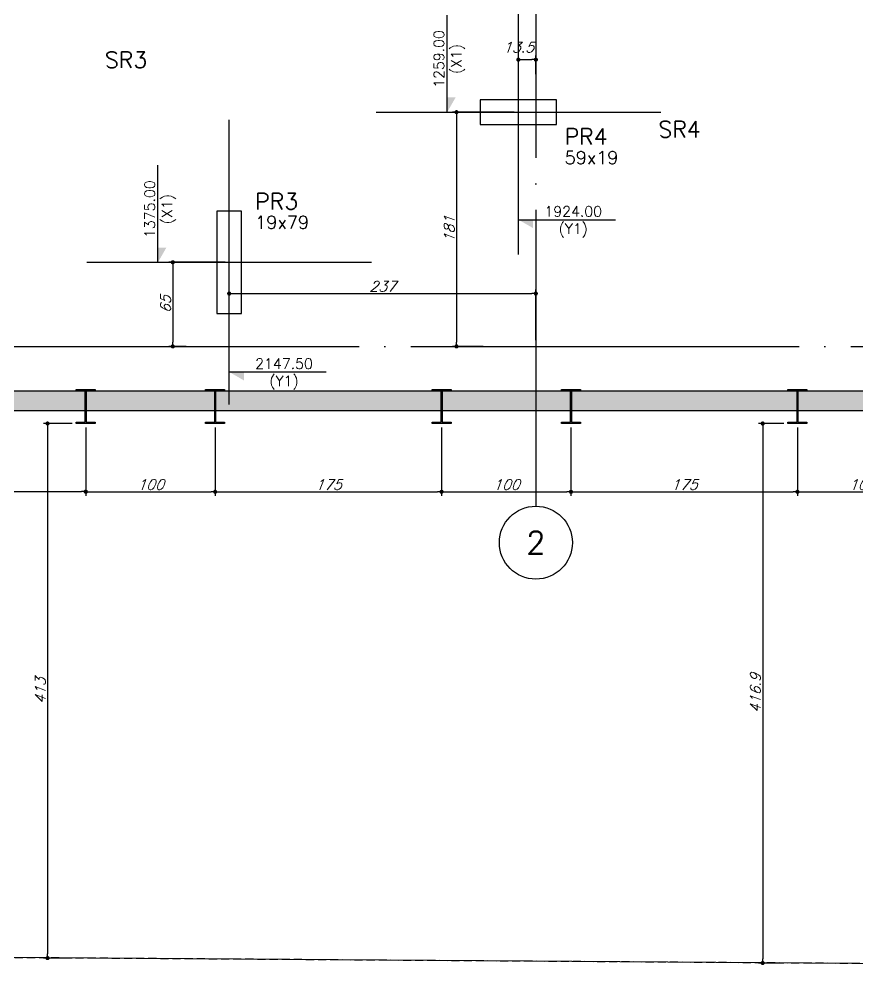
# Model space of a CAD drawing. Header units: millimetres. Extents: x -4281 to 5364, y -2128 to 2372.
# Drawn here: x -3019 to -2371, y -1370 to -632 of the extents above; entities that cross this region are included whole.
import ezdxf
from ezdxf.enums import TextEntityAlignment as Align

# ---------------------------------------------------------------- set-up
doc = ezdxf.new("R2010")
doc.units = ezdxf.units.MM
doc.header["$LTSCALE"] = 50
for name, pattern in [('CONTINUO', [0, 0]), ('DASHED', [0.75, 0.5, -0.25]), ('EIXO', [6.8, 6, -0.4, 0, -0.4])]:
    doc.linetypes.add(name, pattern=pattern)
doc.layers.add('A-DETL-MBND', color=5, linetype='Continuous', lineweight=9)
for name, color, linetype in [('F-ATRIBUTO', 6, 'Continuous'), ('F-BLOCOS-NOME', 3, 'Continuous'), ('F-COTAS', 106, 'Continuous'), ('F-COTAS-ACUMU-1', 94, 'Continuous'), ('F-COTAS_PM', 106, 'Continuous'), ('F-DIVISA', 6, 'Continuous'), ('F-EIXO', 12, 'EIXO'), ('F-EIXOS-DET', 1, 'Continuous'), ('F-EST-COTA', 1, 'Continuous'), ('F-PILARES-DIM', 172, 'Continuous'), ('F-PILARES-HACH', 174, 'Continuous'), ('F-PILARES-N', 170, 'Continuous'), ('F-PILARES-NOME', 170, 'Continuous'), ('F-PM_EST', 1, 'Continuous'), ('F-SOLIDO-EST', 252, 'Continuous'), ('F-TEXTO', 6, 'Continuous'), ('F-VIGAS', 3, 'Continuous'), ('TG', 7, 'CONTINUO')]:
    doc.layers.add(name, color=color, linetype=linetype)
doc.styles.add('COTA', font='SIMPLEX.SHX')
doc.styles.add('CP-TEXT-INCL', font='romans.shx', dxfattribs={"oblique": 20})
doc.styles.add('MCP', font='romans.shx')
doc.styles.add('ROMANS', font='romans.shx')
doc.dimstyles.new('CP-COTAS-50', dxfattribs={"dimscale": 0.64, "dimtxt": 12.5, "dimasz": 5, "dimexe": 5, "dimexo": 5, "dimgap": 2.5, "dimtad": 1, "dimdec": 1, "dimdsep": 46, "dimtxsty": 'CP-TEXT-INCL', "dimblk1": 'DOT', "dimblk2": 'DOT', "dimsah": 1, "dimcen": 9, "dimclrd": 256, "dimclre": 256, "dimclrt": 256, "dimadec": 0, "dimazin": 0, "dimtfac": 1, "dimtdec": 1, "dimtmove": 2, "dimatfit": 3, "dimldrblk": 'DOT', "dimfxl": 0, "dimtolj": 1, "dimarcsym": 0})

# ---------------------------------------------------------------- blocks, each defined once
blk = doc.blocks.new('*U5')
at = {"layer": 'F-EIXO'}
blk.add_line((0, 0), (7197, 0), dxfattribs=at)
at = {"layer": 'F-TEXTO', "style": 'ROMANS'}
blk.add_attdef('EIXO', text='', height=17.5, dxfattribs=at).set_placement((-28.2072, 0), align=Align.MIDDLE_CENTER)
blk = doc.blocks.new('*U505')
at = {"layer": 'F-EIXO'}
blk.add_line((0, 0), (0, -2950), dxfattribs=at)
at = {"layer": 'F-TEXTO', "style": 'ROMANS'}
blk.add_attdef('EIXO', text='', height=17.5, rotation=360, dxfattribs=at).set_placement((0, 28.2072), align=Align.MIDDLE_CENTER)
blk = doc.blocks.new('*U24')
at = {"color": 0}
for p, q in [((-44.05, -27.5), (-44.05, -26)), ((-42.95, -29.195), (-41.45, -29.195))]:
    blk.add_line(p, q, dxfattribs=at)
for points in [[(-44.05, -27.5), (-44.05, -27.273), (-43.92, -27.273), (-44.05, -27.273)], [(-42.95, -29.195), (-42.723, -29.195), (-42.723, -29.325), (-42.723, -29.195)]]:
    blk.add_solid(points, dxfattribs=at)
at = {"layer": 'F-EIXOS-DET'}
for p, q in [((-42.95, -29.7), (-42.95, -25.3)), ((-45.15, -27.5), (-40.75, -27.5))]:
    blk.add_line(p, q, dxfattribs=at)
at = {"layer": 'F-ATRIBUTO', "style": 'CP-TEXT-INCL', "oblique": 20, "flags": 1}
blk.add_attdef('ENCONTRO_EIXO', (-42.95, -27.5), '', height=0.05, dxfattribs=at)
blk.add_attdef('VALORMI', text='', height=0.05, dxfattribs=at).set_placement((-42.421, -27.637), align=Align.MIDDLE_CENTER)
at = {"layer": 'F-EST-COTA', "color": 2, "style": 'COTA', "flags": 1}
for tag, p in [('COTA_X', (-9.763, 0.589)), ('COTA_Y', (-9.785, 0.245))]:
    blk.add_attdef(tag, p, '', height=0.2, dxfattribs=at)
at = {"layer": 'F-EST-COTA', "color": 2, "style": 'COTA'}
blk.add_attdef('COTAX_CE-2', text='', height=0.16, rotation=90, dxfattribs=at).set_placement((-44.05, -26.679), align=Align.BOTTOM_CENTER)
blk.add_attdef('NOME_EIXO_X', text='', height=0.16, rotation=90, dxfattribs=at).set_placement((-43.99, -26.679), align=Align.TOP_CENTER)
blk.add_attdef('COTAY_CE-2', text='', height=0.16, dxfattribs=at).set_placement((-42.102, -29.195), align=Align.BOTTOM_CENTER)
blk.add_attdef('NOME_EIXO_Y', text='', height=0.16, dxfattribs=at).set_placement((-42.102, -29.255), align=Align.TOP_CENTER)
blk = doc.blocks.new('*U26')
at = {"color": 0}
for p, q in [((-39.58, -25.18), (-39.58, -23.68)), ((-38.48, -26.842), (-36.98, -26.842))]:
    blk.add_line(p, q, dxfattribs=at)
for points in [[(-39.58, -25.18), (-39.58, -24.953), (-39.45, -24.953), (-39.58, -24.953)], [(-38.48, -26.842), (-38.253, -26.842), (-38.253, -26.972), (-38.253, -26.842)]]:
    blk.add_solid(points, dxfattribs=at)
at = {"layer": 'F-EIXOS-DET'}
for p, q in [((-38.48, -27.38), (-38.48, -22.98)), ((-40.68, -25.18), (-36.28, -25.18))]:
    blk.add_line(p, q, dxfattribs=at)
at = {"layer": 'F-ATRIBUTO', "style": 'CP-TEXT-INCL', "oblique": 20, "flags": 1}
blk.add_attdef('ENCONTRO_EIXO', (-38.48, -25.18), '', height=0.05, dxfattribs=at)
blk.add_attdef('VALORMI', text='', height=0.05, dxfattribs=at).set_placement((-37.951, -25.317), align=Align.MIDDLE_CENTER)
at = {"layer": 'F-EST-COTA', "color": 2, "style": 'COTA', "flags": 1}
for tag, p in [('COTA_X', (-9.763, 0.589)), ('COTA_Y', (-9.785, 0.245))]:
    blk.add_attdef(tag, p, '', height=0.2, dxfattribs=at)
at = {"layer": 'F-EST-COTA', "color": 2, "style": 'COTA'}
blk.add_attdef('COTAX_CE-2', text='', height=0.16, rotation=90, dxfattribs=at).set_placement((-39.58, -24.359), align=Align.BOTTOM_CENTER)
blk.add_attdef('NOME_EIXO_X', text='', height=0.16, rotation=90, dxfattribs=at).set_placement((-39.52, -24.359), align=Align.TOP_CENTER)
blk.add_attdef('COTAY_CE-2', text='', height=0.16, dxfattribs=at).set_placement((-37.632, -26.842), align=Align.BOTTOM_CENTER)
blk.add_attdef('NOME_EIXO_Y', text='', height=0.16, dxfattribs=at).set_placement((-37.632, -26.902), align=Align.TOP_CENTER)
blk = doc.blocks.new('_DOT')
at = {"color": 0, "linetype": 'ByBlock'}
blk.add_line((-0.5, 0), (-1, 0), dxfattribs=at)
at = {"color": 0, "linetype": 'ByBlock', "const_width": 0.5}
blk.add_lwpolyline([(-0.25, 0, 1), (0.25, 0, 1)], format="xyb", close=True, dxfattribs=at)
blk = doc.blocks.new('*D190')
at = {"layer": 'DEFPOINTS', "color": 0, "transparency": 16777216}
for p in [(-2620, -844.2), (-2620, -883.45), (-2857, -913.58)]:
    blk.add_point(p, dxfattribs=at)
at = {"layer": 'F-COTAS', "lineweight": -2, "transparency": 16777216}
for p, q in [((-2857, -910.38), (-2857, -841)), ((-2853.8, -844.2), (-2623.2, -844.2)), ((-2620, -880.25), (-2620, -841))]:
    blk.add_line(p, q, dxfattribs=at)
at = {"layer": 'F-COTAS', "lineweight": -2, "transparency": 16777216, "xscale": 3.2, "yscale": 3.2, "zscale": 3.2, "rotation": 180}
blk.add_blockref('_DOT', (-2857, -844.2), dxfattribs=at)
at = {"layer": 'F-COTAS', "lineweight": -2, "transparency": 16777216, "xscale": 3.2, "yscale": 3.2, "zscale": 3.2}
blk.add_blockref('_DOT', (-2620, -844.2), dxfattribs=at)
at = {"layer": 'F-COTAS', "transparency": 16777216, "insert": (-2738.5, -838.6), "char_height": 8, "attachment_point": 5, "style": 'CP-TEXT-INCL'}
blk.add_mtext('\\A1;237', dxfattribs=at)
blk = doc.blocks.new('*D191')
at = {"layer": 'DEFPOINTS', "color": 0, "transparency": 16777216}
for p in [(-2857, -820), (-2900.55, -885), (-2886.98, -885)]:
    blk.add_point(p, dxfattribs=at)
at = {"layer": 'F-COTAS', "lineweight": -2, "transparency": 16777216}
for p, q in [((-2860.2, -820), (-2903.75, -820)), ((-2900.55, -823.2), (-2900.55, -881.8)), ((-2890.18, -885), (-2903.75, -885))]:
    blk.add_line(p, q, dxfattribs=at)
at = {"layer": 'F-COTAS', "lineweight": -2, "transparency": 16777216, "xscale": 3.2, "yscale": 3.2, "zscale": 3.2}
for p, rotation in [((-2900.55, -820), 90), ((-2900.55, -885), 270)]:
    blk.add_blockref('_DOT', p, dxfattribs=dict(at, rotation=rotation))
at = {"layer": 'F-COTAS', "transparency": 16777216, "insert": (-2906.15, -852.5), "char_height": 8, "attachment_point": 5, "rotation": 90, "style": 'CP-TEXT-INCL'}
blk.add_mtext('\\A1;65', dxfattribs=at)
blk = doc.blocks.new('*D192')
at = {"layer": 'DEFPOINTS', "color": 0, "transparency": 16777216}
for p in [(-2620, -663.45), (-2620, -677.81), (-2633.5, -704)]:
    blk.add_point(p, dxfattribs=at)
at = {"layer": 'F-COTAS', "lineweight": -2, "transparency": 16777216}
for p, q in [((-2633.5, -700.8), (-2633.5, -660.25)), ((-2630.3, -663.45), (-2623.2, -663.45)), ((-2620, -674.61), (-2620, -660.25))]:
    blk.add_line(p, q, dxfattribs=at)
at = {"layer": 'F-COTAS', "lineweight": -2, "transparency": 16777216, "xscale": 3.2, "yscale": 3.2, "zscale": 3.2, "rotation": 180}
blk.add_blockref('_DOT', (-2633.5, -663.45), dxfattribs=at)
at = {"layer": 'F-COTAS', "lineweight": -2, "transparency": 16777216, "xscale": 3.2, "yscale": 3.2, "zscale": 3.2}
blk.add_blockref('_DOT', (-2620, -663.45), dxfattribs=at)
at = {"layer": 'F-COTAS', "transparency": 16777216, "insert": (-2633.5, -653.85), "char_height": 8, "attachment_point": 5, "style": 'CP-TEXT-INCL'}
blk.add_mtext('\\A1;13.5', dxfattribs=at)
blk = doc.blocks.new('*D193')
at = {"layer": 'DEFPOINTS', "color": 0, "transparency": 16777216}
for p in [(-2633.5, -704), (-2681.31, -885), (-2657.5, -885)]:
    blk.add_point(p, dxfattribs=at)
at = {"layer": 'F-COTAS', "lineweight": -2, "transparency": 16777216}
for p, q in [((-2636.7, -704), (-2684.51, -704)), ((-2681.31, -707.2), (-2681.31, -881.8)), ((-2660.7, -885), (-2684.51, -885))]:
    blk.add_line(p, q, dxfattribs=at)
at = {"layer": 'F-COTAS', "lineweight": -2, "transparency": 16777216, "xscale": 3.2, "yscale": 3.2, "zscale": 3.2}
for p, rotation in [((-2681.31, -704), 90), ((-2681.31, -885), 270)]:
    blk.add_blockref('_DOT', p, dxfattribs=dict(at, rotation=rotation))
at = {"layer": 'F-COTAS', "transparency": 16777216, "insert": (-2686.91, -794.5), "char_height": 8, "attachment_point": 5, "rotation": 90, "style": 'CP-TEXT-INCL'}
blk.add_mtext('\\A1;181', dxfattribs=at)
blk = doc.blocks.new('A$C738E28E5')
at = {"layer": 'F-SOLIDO-EST'}
h = blk.add_hatch(color=256, dxfattribs=at)
h.dxf.hatch_style = 1
h.paths.add_polyline_path([(-1249.5, -524.5), (-1264.5, -524.5), (-1264.5, -919.5), (-3525, -919.5), (-3525, 1423.99), (-3299.49, 1649.5), (-3290, 1649.5), (-3290, 1664.5), (-3305.7, 1664.5), (-3540, 1430.2), (-3540, -934.5), (-1249.5, -934.5)])
blk = doc.blocks.new('A$C3CB31523')
at = {"layer": 'F-VIGAS'}
for points in [[(-3290, 6664.5), (-3305.7, 6664.5), (-3540, 6430.2), (-3540, 4065.5), (-1249.5, 4065.5), (-1249.5, 4475.5)], [(-1264.5, 4475.5), (-1264.5, 4080.5), (-3525, 4080.5), (-3525, 6423.99), (-3299.49, 6649.5), (-3290, 6649.5)]]:
    blk.add_lwpolyline(points, dxfattribs=at)
at = {"layer": 'F-SOLIDO-EST'}
blk.add_blockref('A$C738E28E5', (0, 5000), dxfattribs=at)
blk = doc.blocks.new('*D257')
at = {"layer": 'DEFPOINTS', "color": 0, "transparency": 16777216}
for p in [(-1264.5, -622.44), (-3525, -653.19), (-1264.5, -653.19)]:
    blk.add_point(p, dxfattribs=at)
at = {"layer": 'F-COTAS', "lineweight": -2, "transparency": 16777216}
for p, q in [((-3525, -649.99), (-3525, -619.24)), ((-1264.5, -649.99), (-1264.5, -619.24)), ((-3521.8, -622.44), (-1267.7, -622.44))]:
    blk.add_line(p, q, dxfattribs=at)
at = {"layer": 'F-COTAS', "lineweight": -2, "transparency": 16777216, "xscale": 3.2, "yscale": 3.2, "zscale": 3.2, "rotation": 180}
blk.add_blockref('_DOT', (-3525, -622.44), dxfattribs=at)
at = {"layer": 'F-COTAS', "lineweight": -2, "transparency": 16777216, "xscale": 3.2, "yscale": 3.2, "zscale": 3.2}
blk.add_blockref('_DOT', (-1264.5, -622.44), dxfattribs=at)
at = {"layer": 'F-COTAS', "transparency": 16777216, "insert": (-2394.75, -616.84), "char_height": 8, "attachment_point": 5, "style": 'CP-TEXT-INCL'}
blk.add_mtext('\\A1;2260.5', dxfattribs=at)
blk = doc.blocks.new('Pilares W Gerdau - W250X38_5-1575712-Térreo')
at = {"layer": 'F-PM_EST'}
for p, q in [((-7.35, 11.98), (-7.35, 13.1)), ((-7.35, 13.1), (7.35, 13.1)), ((-7.35, 13.1), (7.35, 13.1)), ((-7.35, 11.98), (-7.35, 13.1)), ((-0.33, 11.98), (-7.35, 11.98)), ((-0.33, 11.98), (-7.35, 11.98)), ((-0.33, -11.98), (-0.33, 11.98)), ((-0.33, -11.98), (-0.33, 11.98)), ((7.35, 11.98), (0.33, 11.98)), ((0.33, 11.98), (0.33, -11.98)), ((0.33, 11.98), (0.33, -11.98)), ((7.35, 11.98), (0.33, 11.98)), ((7.35, 13.1), (7.35, 11.98)), ((7.35, 13.1), (7.35, 11.98)), ((-7.35, -13.1), (-7.35, -11.98)), ((-7.35, -11.98), (-0.33, -11.98)), ((-7.35, -11.98), (-0.33, -11.98)), ((-7.35, -13.1), (-7.35, -11.98)), ((7.35, -13.1), (-7.35, -13.1)), ((7.35, -13.1), (-7.35, -13.1)), ((0.33, -11.98), (7.35, -11.98)), ((0.33, -11.98), (7.35, -11.98)), ((7.35, -11.98), (7.35, -13.1)), ((7.35, -11.98), (7.35, -13.1))]:
    blk.add_line(p, q, dxfattribs=at)
blk = doc.blocks.new('*D357')
at = {"layer": 'DEFPOINTS', "color": 0, "transparency": 16777216}
for p in [(-2967.83, -944.58), (-2867.83, -944.58), (-2867.83, -997.34)]:
    blk.add_point(p, dxfattribs=at)
at = {"layer": 'F-COTAS_PM', "lineweight": -2, "transparency": 16777216}
for p, q in [((-2967.83, -947.78), (-2967.83, -1000.54)), ((-2867.83, -947.78), (-2867.83, -1000.54)), ((-2964.63, -997.34), (-2871.03, -997.34))]:
    blk.add_line(p, q, dxfattribs=at)
at = {"layer": 'F-COTAS_PM', "lineweight": -2, "transparency": 16777216, "xscale": 3.2, "yscale": 3.2, "zscale": 3.2, "rotation": 180}
blk.add_blockref('_DOT', (-2967.83, -997.34), dxfattribs=at)
at = {"layer": 'F-COTAS_PM', "lineweight": -2, "transparency": 16777216, "xscale": 3.2, "yscale": 3.2, "zscale": 3.2}
blk.add_blockref('_DOT', (-2867.83, -997.34), dxfattribs=at)
at = {"layer": 'F-COTAS_PM', "transparency": 16777216, "insert": (-2917.83, -991.74), "char_height": 8, "attachment_point": 5, "style": 'CP-TEXT-INCL'}
blk.add_mtext('\\A1;100', dxfattribs=at)
blk = doc.blocks.new('*D358')
at = {"layer": 'DEFPOINTS', "color": 0, "transparency": 16777216}
for p in [(-2867.83, -944.58), (-2692.83, -944.58), (-2692.83, -997.34)]:
    blk.add_point(p, dxfattribs=at)
at = {"layer": 'F-COTAS_PM', "lineweight": -2, "transparency": 16777216}
for p, q in [((-2867.83, -947.78), (-2867.83, -1000.54)), ((-2692.83, -947.78), (-2692.83, -1000.54)), ((-2864.63, -997.34), (-2696.03, -997.34))]:
    blk.add_line(p, q, dxfattribs=at)
at = {"layer": 'F-COTAS_PM', "lineweight": -2, "transparency": 16777216, "xscale": 3.2, "yscale": 3.2, "zscale": 3.2, "rotation": 180}
blk.add_blockref('_DOT', (-2867.83, -997.34), dxfattribs=at)
at = {"layer": 'F-COTAS_PM', "lineweight": -2, "transparency": 16777216, "xscale": 3.2, "yscale": 3.2, "zscale": 3.2}
blk.add_blockref('_DOT', (-2692.83, -997.34), dxfattribs=at)
at = {"layer": 'F-COTAS_PM', "transparency": 16777216, "insert": (-2780.33, -991.74), "char_height": 8, "attachment_point": 5, "style": 'CP-TEXT-INCL'}
blk.add_mtext('\\A1;175', dxfattribs=at)
blk = doc.blocks.new('*D359')
at = {"layer": 'DEFPOINTS', "color": 0, "transparency": 16777216}
for p in [(-2692.83, -944.58), (-2592.83, -944.58), (-2592.83, -997.34)]:
    blk.add_point(p, dxfattribs=at)
at = {"layer": 'F-COTAS_PM', "lineweight": -2, "transparency": 16777216}
for p, q in [((-2692.83, -947.78), (-2692.83, -1000.54)), ((-2592.83, -947.78), (-2592.83, -1000.54)), ((-2689.63, -997.34), (-2596.03, -997.34))]:
    blk.add_line(p, q, dxfattribs=at)
at = {"layer": 'F-COTAS_PM', "lineweight": -2, "transparency": 16777216, "xscale": 3.2, "yscale": 3.2, "zscale": 3.2, "rotation": 180}
blk.add_blockref('_DOT', (-2692.83, -997.34), dxfattribs=at)
at = {"layer": 'F-COTAS_PM', "lineweight": -2, "transparency": 16777216, "xscale": 3.2, "yscale": 3.2, "zscale": 3.2}
blk.add_blockref('_DOT', (-2592.83, -997.34), dxfattribs=at)
at = {"layer": 'F-COTAS_PM', "transparency": 16777216, "insert": (-2642.83, -991.74), "char_height": 8, "attachment_point": 5, "style": 'CP-TEXT-INCL'}
blk.add_mtext('\\A1;100', dxfattribs=at)
blk = doc.blocks.new('*D360')
at = {"layer": 'DEFPOINTS', "color": 0, "transparency": 16777216}
for p in [(-2592.83, -944.58), (-2417.83, -944.58), (-2417.83, -997.34)]:
    blk.add_point(p, dxfattribs=at)
at = {"layer": 'F-COTAS_PM', "lineweight": -2, "transparency": 16777216}
for p, q in [((-2592.83, -947.78), (-2592.83, -1000.54)), ((-2417.83, -947.78), (-2417.83, -1000.54)), ((-2589.63, -997.34), (-2421.03, -997.34))]:
    blk.add_line(p, q, dxfattribs=at)
at = {"layer": 'F-COTAS_PM', "lineweight": -2, "transparency": 16777216, "xscale": 3.2, "yscale": 3.2, "zscale": 3.2, "rotation": 180}
blk.add_blockref('_DOT', (-2592.83, -997.34), dxfattribs=at)
at = {"layer": 'F-COTAS_PM', "lineweight": -2, "transparency": 16777216, "xscale": 3.2, "yscale": 3.2, "zscale": 3.2}
blk.add_blockref('_DOT', (-2417.83, -997.34), dxfattribs=at)
at = {"layer": 'F-COTAS_PM', "transparency": 16777216, "insert": (-2505.33, -991.74), "char_height": 8, "attachment_point": 5, "style": 'CP-TEXT-INCL'}
blk.add_mtext('\\A1;175', dxfattribs=at)
blk = doc.blocks.new('*D361')
at = {"layer": 'DEFPOINTS', "color": 0, "transparency": 16777216}
for p in [(-2417.83, -944.58), (-2317.83, -944.58), (-2317.83, -997.34)]:
    blk.add_point(p, dxfattribs=at)
at = {"layer": 'F-COTAS_PM', "lineweight": -2, "transparency": 16777216}
for p, q in [((-2417.83, -947.78), (-2417.83, -1000.54)), ((-2317.83, -947.78), (-2317.83, -1000.54)), ((-2414.63, -997.34), (-2321.03, -997.34))]:
    blk.add_line(p, q, dxfattribs=at)
at = {"layer": 'F-COTAS_PM', "lineweight": -2, "transparency": 16777216, "xscale": 3.2, "yscale": 3.2, "zscale": 3.2, "rotation": 180}
blk.add_blockref('_DOT', (-2417.83, -997.34), dxfattribs=at)
at = {"layer": 'F-COTAS_PM', "lineweight": -2, "transparency": 16777216, "xscale": 3.2, "yscale": 3.2, "zscale": 3.2}
blk.add_blockref('_DOT', (-2317.83, -997.34), dxfattribs=at)
at = {"layer": 'F-COTAS_PM', "transparency": 16777216, "insert": (-2367.83, -991.74), "char_height": 8, "attachment_point": 5, "style": 'CP-TEXT-INCL'}
blk.add_mtext('\\A1;100', dxfattribs=at)
blk = doc.blocks.new('*D365')
at = {"layer": 'DEFPOINTS', "color": 0, "transparency": 16777216}
for p in [(-3142.83, -944.58), (-2967.83, -944.58), (-2967.83, -997.19)]:
    blk.add_point(p, dxfattribs=at)
at = {"layer": 'F-COTAS_PM', "lineweight": -2, "transparency": 16777216}
for p, q in [((-3142.83, -947.78), (-3142.83, -1000.39)), ((-2967.83, -947.78), (-2967.83, -1000.39)), ((-3139.63, -997.19), (-2971.03, -997.19))]:
    blk.add_line(p, q, dxfattribs=at)
at = {"layer": 'F-COTAS_PM', "lineweight": -2, "transparency": 16777216, "xscale": 3.2, "yscale": 3.2, "zscale": 3.2, "rotation": 180}
blk.add_blockref('_DOT', (-3142.83, -997.19), dxfattribs=at)
at = {"layer": 'F-COTAS_PM', "lineweight": -2, "transparency": 16777216, "xscale": 3.2, "yscale": 3.2, "zscale": 3.2}
blk.add_blockref('_DOT', (-2967.83, -997.19), dxfattribs=at)
at = {"layer": 'F-COTAS_PM', "transparency": 16777216, "insert": (-3055.33, -991.59), "char_height": 8, "attachment_point": 5, "style": 'CP-TEXT-INCL'}
blk.add_mtext('\\A1;175', dxfattribs=at)
blk = doc.blocks.new('zw$25E5')
at = {"layer": 'TG', "color": 2, "linetype": 'CONTINUO'}
blk.add_polyline3d([(7902.88, 70.62, 0), (114.49, 124.78, 0)], dxfattribs=at)
blk = doc.blocks.new('*D517')
at = {"layer": 'DEFPOINTS', "color": 0, "transparency": 16777216}
for p in [(-2975.18, -944.58), (-2997.34, -1357.62), (-2975.18, -1357.62)]:
    blk.add_point(p, dxfattribs=at)
at = {"layer": 'F-COTAS', "lineweight": -2, "transparency": 16777216}
for p, q in [((-2978.38, -944.58), (-3000.54, -944.58)), ((-2997.34, -947.78), (-2997.34, -1354.42)), ((-2978.38, -1357.62), (-3000.54, -1357.62))]:
    blk.add_line(p, q, dxfattribs=at)
at = {"layer": 'F-COTAS', "lineweight": -2, "transparency": 16777216, "xscale": 3.2, "yscale": 3.2, "zscale": 3.2}
for p, rotation in [((-2997.34, -944.58), 90), ((-2997.34, -1357.62), 270)]:
    blk.add_blockref('_DOT', p, dxfattribs=dict(at, rotation=rotation))
at = {"layer": 'F-COTAS', "transparency": 16777216, "insert": (-3002.94, -1151.1), "char_height": 8, "attachment_point": 5, "rotation": 90, "style": 'CP-TEXT-INCL', "bg_fill": 3, "box_fill_scale": 1.1, "bg_fill_color": 256, "bg_fill_true_color": 13158600, "bg_fill_transparency": 0}
blk.add_mtext('\\A1;413', dxfattribs=at)
blk = doc.blocks.new('*D520')
at = {"layer": 'DEFPOINTS', "color": 0, "transparency": 16777216}
for p in [(-2425.18, -944.58), (-2444.69, -1361.44), (-2425.18, -1361.44)]:
    blk.add_point(p, dxfattribs=at)
at = {"layer": 'F-COTAS', "lineweight": -2, "transparency": 16777216}
for p, q in [((-2428.38, -944.58), (-2447.89, -944.58)), ((-2444.69, -947.78), (-2444.69, -1358.24)), ((-2428.38, -1361.44), (-2447.89, -1361.44))]:
    blk.add_line(p, q, dxfattribs=at)
at = {"layer": 'F-COTAS', "lineweight": -2, "transparency": 16777216, "xscale": 3.2, "yscale": 3.2, "zscale": 3.2}
for p, rotation in [((-2444.69, -944.58), 90), ((-2444.69, -1361.44), 270)]:
    blk.add_blockref('_DOT', p, dxfattribs=dict(at, rotation=rotation))
at = {"layer": 'F-COTAS', "transparency": 16777216, "insert": (-2450.29, -1153.01), "char_height": 8, "attachment_point": 5, "rotation": 90, "style": 'CP-TEXT-INCL', "bg_fill": 3, "box_fill_scale": 1.1, "bg_fill_color": 256, "bg_fill_true_color": 13158600, "bg_fill_transparency": 0}
blk.add_mtext('\\A1;416.9', dxfattribs=at)
blk = doc.blocks.new('*D528')
at = {"layer": 'DEFPOINTS', "color": 0, "transparency": 16777216}
for p in [(-3630.75, -1353.06), (-709.5, -1373.37), (-3630.75, -1507.1)]:
    blk.add_point(p, dxfattribs=at)
at = {"layer": 'F-COTAS', "lineweight": -2, "transparency": 16777216}
for p, q in [((-3630.75, -1356.26), (-3630.75, -1510.3)), ((-709.5, -1376.57), (-709.5, -1510.3)), ((-712.7, -1507.1), (-3627.55, -1507.1))]:
    blk.add_line(p, q, dxfattribs=at)
at = {"layer": 'F-COTAS', "lineweight": -2, "transparency": 16777216, "xscale": 3.2, "yscale": 3.2, "zscale": 3.2, "rotation": 180}
blk.add_blockref('_DOT', (-3630.75, -1507.1), dxfattribs=at)
at = {"layer": 'F-COTAS', "lineweight": -2, "transparency": 16777216, "xscale": 3.2, "yscale": 3.2, "zscale": 3.2}
blk.add_blockref('_DOT', (-709.5, -1507.1), dxfattribs=at)
at = {"layer": 'F-COTAS', "transparency": 16777216, "insert": (-2170.13, -1501.5), "char_height": 8, "attachment_point": 5, "style": 'CP-TEXT-INCL', "bg_fill": 3, "box_fill_scale": 1.1, "bg_fill_color": 256, "bg_fill_true_color": 13158600, "bg_fill_transparency": 0}
blk.add_mtext('\\A1;2921.3', dxfattribs=at)

msp = doc.modelspace()

# ---------------------------------------------------------------- hatches: boundary and pattern name
at = {"layer": 'F-PILARES-HACH'}
h = msp.add_hatch(dxfattribs=at)
h.set_pattern_fill('ANSI31', color=256, scale=50, style=0)
h.paths.add_polyline_path([(-2463.5, -927.5), (-2404.5, -927.5), (-2404.5, -908.5), (-2463.5, -908.5)], flags=16)
h = msp.add_hatch(dxfattribs=at)
h.set_pattern_fill('ANSI31', color=256, scale=50, style=0)
h.paths.add_polyline_path([(-2950.5, -1073.5), (-2931.5, -1073.5), (-2931.5, -994.5), (-2950.5, -994.5)], flags=16)
h = msp.add_hatch(dxfattribs=at)
h.set_pattern_fill('ANSI31', color=256, scale=50, style=0)
h.paths.add_polyline_path([(-2667, -1073.5), (-2648, -1073.5), (-2648, -994.5), (-2667, -994.5)], flags=16)

# ---------------------------------------------------------------- linework, layer by layer
at = {"layer": 'F-DIVISA', "color": 4, "linetype": 'DASHED', "ltscale": 0.25, "flags": 128}
msp.add_lwpolyline([(3296.03, 2024.21), (3571.4, 2024.21), (3587.77, 434.4), (4164.42, 438.38), (4170.81, -1407.31), (-3630.75, -1353.06), (-3665.01, 2024.21), (3277.95, 2024.21)], dxfattribs=at)
at = {"layer": 'F-EIXO', "color": 2, "linetype": 'Continuous'}
msp.add_circle((-2620, -1036.64), 28.21, dxfattribs=at)
at = {"layer": 'F-PILARES-N'}
for points in [[(-2663, -713.5), (-2604, -713.5), (-2604, -694.5), (-2663, -694.5), (-2663, -713.5)], [(-2866.5, -859.5), (-2847.5, -859.5), (-2847.5, -780.5), (-2866.5, -780.5), (-2866.5, -859.5)]]:
    msp.add_lwpolyline(points, dxfattribs=at)

# ---------------------------------------------------------------- block references
at = {"layer": 'A-DETL-MBND', "rotation": 180}
for p in [(-2967.83, -931.48), (-2867.83, -931.48), (-2692.83, -931.48), (-2592.83, -931.48), (-2417.83, -931.48)]:
    msp.add_blockref('Pilares W Gerdau - W250X38_5-1575712-Térreo', p, dxfattribs=at)
at = {"layer": 'F-COTAS-ACUMU-1', "xscale": 50, "yscale": 50, "zscale": 50}
for name, values in [('*U26', {'NOME_EIXO_X': '(X1)', 'NOME_EIXO_Y': '(Y1)', 'COTAY_CE-2': '1924.00', 'COTAX_CE-2': '1259.00'}), ('*U24', {'NOME_EIXO_X': '(X1)', 'NOME_EIXO_Y': '(Y1)', 'COTAY_CE-2': '2147.50', 'COTAX_CE-2': '1375.00'})]:
    msp.add_blockref(name, (-709.5, 555), dxfattribs=at).add_auto_attribs(values)
at = {"layer": 'F-EIXO', "linetype": 'Continuous'}
for name, p in [('*U505', (-2620, 1941.36)), ('*U5', (-3736.84, -885))]:
    msp.add_blockref(name, p, dxfattribs=at)
at = {"layer": 'F-VIGAS', "linetype": 'Continuous'}
msp.add_blockref('A$C3CB31523', (0, -5000), dxfattribs=at)
at = {"layer": 'TG'}
msp.add_blockref('zw$25E5', (-3745.25, -1477.84), dxfattribs=at)

# ---------------------------------------------------------------- texts
at = {"layer": 'F-BLOCOS-NOME', "linetype": 'Continuous', "style": 'MCP'}
for s, p in [('SR3', (-2953.02, -669.79)), ('SR4', (-2525.28, -723.5))]:
    msp.add_text(s, height=12.5, dxfattribs=at).set_placement(p)
at = {"layer": 'F-PILARES-DIM', "linetype": 'Continuous', "style": 'MCP'}
for s, p in [('59x19', (-2597.75, -744.12)), ('19x79', (-2836.86, -794.16))]:
    msp.add_text(s, height=10, dxfattribs=at).set_placement(p)
at = {"layer": 'F-PILARES-NOME', "linetype": 'Continuous', "style": 'MCP'}
for s, p in [('PR4', (-2597.75, -729.12)), ('PR3', (-2836.86, -779.16))]:
    msp.add_text(s, height=12.5, dxfattribs=at).set_placement(p)
at = {"layer": 'F-TEXTO', "linetype": 'Continuous', "style": 'ROMANS'}
msp.add_text('2', height=17.5, dxfattribs=at).set_placement((-2620, -1036.64), align=Align.MIDDLE_CENTER)

# ---------------------------------------------------------------- dimensions: what is measured, and where the dimension line sits
at = {"layer": 'F-COTAS'}
dim = msp.add_linear_dim(base=(-1264.5, -622.44), p1=(-3525, -653.19), p2=(-1264.5, -653.19), dimstyle='CP-COTAS-50', override={"dimfxl": 10}, dxfattribs=at)
dim.commit()
dim.dimension.update_dxf_attribs({"geometry": '*D257', "text_midpoint": (-2394.75, -616.84)})
dim = msp.add_linear_dim(base=(-2620, -663.45), p1=(-2633.5, -704), p2=(-2620, -677.81), dimstyle='CP-COTAS-50', dxfattribs=at)
dim.commit()
dim.dimension.update_dxf_attribs({"geometry": '*D192', "text_midpoint": (-2633.5, -653.85), "dimtype": 160})
for base, p1, p2, picture, middle in [((-2681.31, -885), (-2633.5, -704), (-2657.5, -885), '*D193', (-2686.91, -794.5)), ((-2900.55, -885), (-2857, -820), (-2886.98, -885), '*D191', (-2906.15, -852.5))]:
    dim = msp.add_linear_dim(base=base, p1=p1, p2=p2, angle=90, dimstyle='CP-COTAS-50', dxfattribs=at)
    dim.commit()
    dim.dimension.update_dxf_attribs({"geometry": picture, "text_midpoint": middle})
dim = msp.add_linear_dim(base=(-2620, -844.2), p1=(-2857, -913.58), p2=(-2620, -883.45), dimstyle='CP-COTAS-50', dxfattribs=at)
dim.commit()
dim.dimension.update_dxf_attribs({"geometry": '*D190', "text_midpoint": (-2738.5, -838.6)})
at = {"layer": 'F-COTAS_PM'}
for base, p1, p2, picture, middle in [((-2967.83, -997.19), (-3142.83, -944.58), (-2967.83, -944.58), '*D365', (-3055.33, -991.59)), ((-2867.83, -997.34), (-2967.83, -944.58), (-2867.83, -944.58), '*D357', (-2917.83, -991.74)), ((-2692.83, -997.34), (-2867.83, -944.58), (-2692.83, -944.58), '*D358', (-2780.33, -991.74)), ((-2592.83, -997.34), (-2692.83, -944.58), (-2592.83, -944.58), '*D359', (-2642.83, -991.74)), ((-2417.83, -997.34), (-2592.83, -944.58), (-2417.83, -944.58), '*D360', (-2505.33, -991.74)), ((-2317.83, -997.34), (-2417.83, -944.58), (-2317.83, -944.58), '*D361', (-2367.83, -991.74))]:
    dim = msp.add_linear_dim(base=base, p1=p1, p2=p2, dimstyle='CP-COTAS-50', override={"dimfxl": 10}, dxfattribs=at)
    dim.commit()
    dim.dimension.update_dxf_attribs({"geometry": picture, "text_midpoint": middle})

# ---------------------------------------------------------------- next in the draw order: dimensions: what is measured, and where the dimension line sits
at = {"layer": 'F-COTAS'}
for base, p1, p2, picture, middle in [((-2997.34, -1357.62), (-2975.18, -944.58), (-2975.18, -1357.62), '*D517', (-3002.94, -1151.1)), ((-2444.69, -1361.44), (-2425.18, -944.58), (-2425.18, -1361.44), '*D520', (-2450.29, -1153.01))]:
    dim = msp.add_linear_dim(base=base, p1=p1, p2=p2, angle=90, dimstyle='CP-COTAS-50', override={"dimtfill": 1, "dimarcsym": 2}, dxfattribs=at)
    dim.commit()
    dim.dimension.update_dxf_attribs({"geometry": picture, "text_midpoint": middle})

# ---------------------------------------------------------------- next in the draw order: dimensions: what is measured, and where the dimension line sits
dim = msp.add_linear_dim(base=(-3630.755, -1507.0975), p1=(-709.5, -1373.3717), p2=(-3630.755, -1353.0575), dimstyle='CP-COTAS-50', override={"dimtfill": 1, "dimarcsym": 2}, dxfattribs=at)
dim.commit()
dim.dimension.update_dxf_attribs({"geometry": '*D528', "text_midpoint": (-2170.1275, -1501.4975)})

doc.saveas('drawing.dxf')
